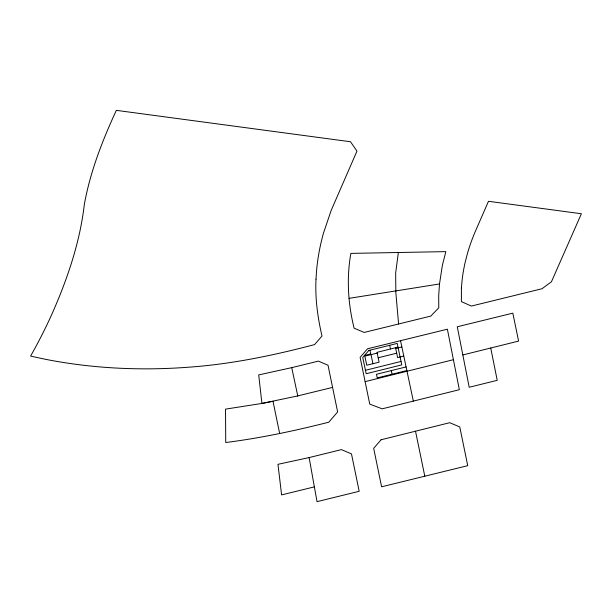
<?xml version="1.0" encoding="UTF-8"?>
<svg xmlns="http://www.w3.org/2000/svg" width="612" height="612" viewBox="0 0 612 612"><rect width="100%" height="100%" fill="white"/><g stroke="black" fill="none" stroke-linecap="round" stroke-linejoin="round"><path stroke-width="0.92" d="M439.5 283.968L438.689 295.757L438.781 307.813L430.772 316.098L364.163 332.438L354.088 328.162C348.06 303.774 346.407 278.185 350.875 253.391L445.842 251.624L442.392 265.248L439.5 283.968L349.008 298.358M398.343 252.519L395.673 272.914L395.842 292.551L398.58 323.993M364.507 355.442L370.727 353.904L369.939 350.194M397.999 347.126L377.023 352.336L379.103 362.174L366.772 365.234L364.851 356.169L377.183 353.101M395.689 348.503L401.862 346.973M378.178 357.775L396.683 353.178M403.782 356.039L397.616 357.569L395.528 347.738M365.448 370.291L401.028 361.447M406.093 366.925L376.479 374.276L377.252 377.902L406.858 370.551M462.817 354.952L518.586 341.091L512.833 313.145L457.271 326.77L469.205 387.258L497.227 380.32L490.732 348.014M365.127 381.643L360.116 357.339L367.521 348.786L447.372 329.195L459.352 389.706L382.179 408.831L369.747 404.111L365.127 381.643L453.416 359.703M291.733 367.644L318.416 361.118L328.017 365.234L337.64 411.922L328.789 422.203C294.831 430.794 260.513 438.131 225.736 442.507L225.53 409.13L261.913 403.446L297.761 395.918L291.733 367.644L258.708 374.919L261.913 403.446L273.006 401.296L279.661 433.518M332.584 387.396L297.248 396.041M314.361 486.877L281.604 494.909L277.97 464.317L309.121 457.577L341.42 449.621L351.472 453.882L359.19 491.298L317.024 501.649L309.121 457.577M400.531 340.693L413.337 401.105M389.676 345.29L390.464 348.993M391.282 370.597L392.055 374.23M371.017 354.631L372.938 363.704M415.517 431.208L424.797 476.213M316.006 279.171C315.058 298.312 317.659 317.421 321.996 336.026L314.591 344.587C273.419 355.442 231.52 364.14 188.978 367.177A457.164 332.706 -16.2 0 1 159.204 368.684C127.732 369.434 96.183 367.567 65.063 362.74A427.291 310.973 -16.2 0 1 44.255 359.045L30.6 356.092L34.976 348.22A661.212 481.208 -16.2 0 0 52.617 312.533C67.733 278.07 79.988 241.954 84.334 204.446C90.232 171.674 102.449 140.477 116.326 110.351L350.5 141.747L356.972 151.103L331.153 210.467L323.411 233.34A338.459 246.322 -16.2 0 0 316.496 271.56L316.006 279.171M461.41 287.9L461.394 301.632L471.401 306.061L541.995 288.742L551.42 281.803L581.4 213.749L488.483 201.287L474.675 232.927A271.284 197.439 -16.2 0 0 467.438 253.498L465.64 260.383A253.376 184.403 -16.2 0 0 462.022 281.038L461.41 287.9M381.062 439.768L373.68 448.344L381.605 486.8L467.736 465.671L459.773 426.954L449.743 422.701L381.062 439.768M368.807 350.477L362.74 357.492L366.183 373.733L401.763 364.89L397.211 343.416L368.807 350.477"/></g></svg>
